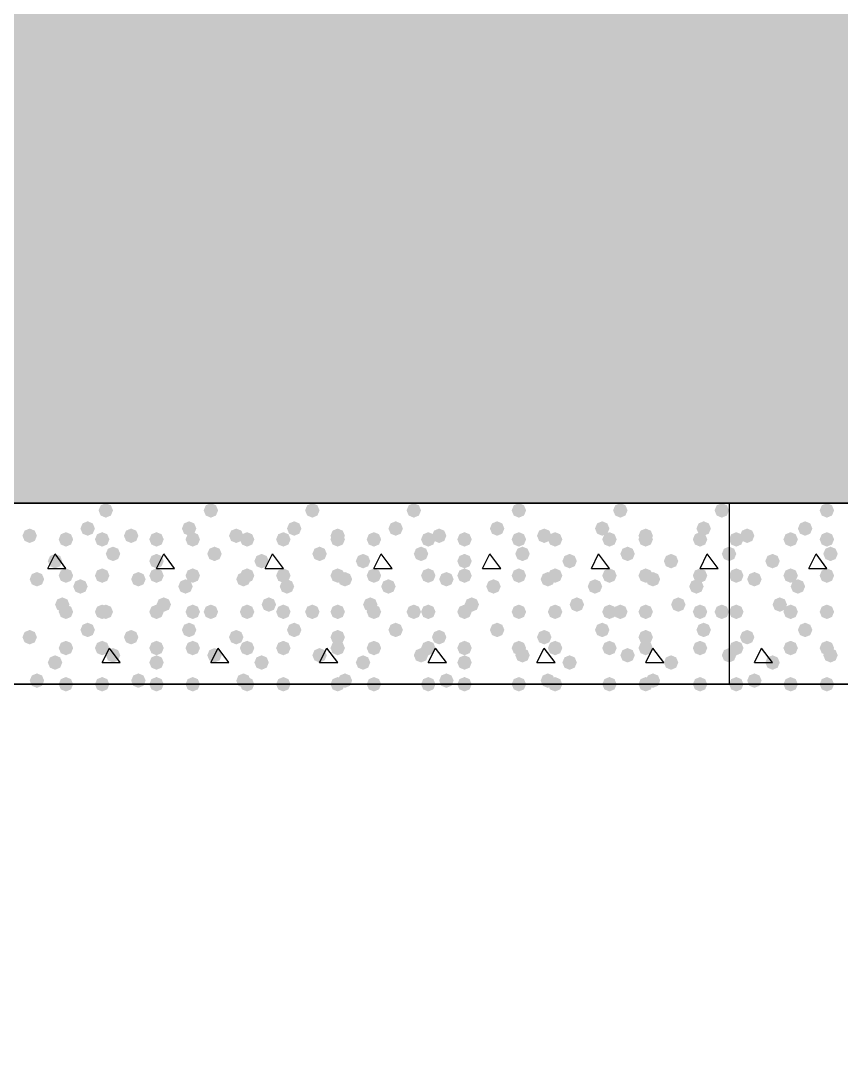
# Model space of a CAD drawing. Header units: millimetres. Extents: x 0 to 420, y 0 to 297.
# Drawn here: x 101.75 to 111.34, y 143.83 to 155.88 of the extents above; entities that cross this region are included whole.
import ezdxf

# ---------------------------------------------------------------- set-up
doc = ezdxf.new("R2010")
doc.units = ezdxf.units.MM
doc.layers.get('0').update_dxf_attribs({"linetype": 'CONTINUOUS'})

msp = doc.modelspace()

# ---------------------------------------------------------------- hatches: boundary and pattern name
at = {"true_color": 0x000008}
h = msp.add_hatch(color=0, dxfattribs=at)
h.paths.add_polyline_path([(379.518333, 162.263667), (33.401, 162.263667), (379.518333, 150.241)], flags=0)
h.paths.add_polyline_path([(33.401, 162.263667), (379.518333, 150.241), (33.401, 150.241)], flags=0)
for points in [[(102.827667, 150.156333), (102.802796, 150.096537), (102.743, 150.071667), (102.683204, 150.096537), (102.658333, 150.156333), (102.683204, 150.216129), (102.743, 150.241), (102.802796, 150.216129)], [(104.055333, 150.156333), (104.030463, 150.096537), (103.970667, 150.071667), (103.910871, 150.096537), (103.886, 150.156333), (103.910871, 150.216129), (103.970667, 150.241), (104.030462, 150.216129)], [(105.240667, 150.156333), (105.215796, 150.096537), (105.156, 150.071667), (105.096204, 150.096537), (105.071333, 150.156333), (105.096204, 150.216129), (105.156, 150.241), (105.215796, 150.216129)], [(106.426, 150.156333), (106.401129, 150.096537), (106.341333, 150.071667), (106.281537, 150.096537), (106.256667, 150.156333), (106.281537, 150.216129), (106.341333, 150.241), (106.401129, 150.216129)], [(107.653667, 150.156333), (107.628796, 150.096537), (107.569, 150.071667), (107.509204, 150.096537), (107.484333, 150.156333), (107.509204, 150.216129), (107.569, 150.241), (107.628796, 150.216129)], [(108.839, 150.156333), (108.814129, 150.096537), (108.754333, 150.071667), (108.694538, 150.096537), (108.669667, 150.156333), (108.694537, 150.216129), (108.754333, 150.241), (108.814129, 150.216129)], [(110.024333, 150.156333), (109.999462, 150.096537), (109.939667, 150.071667), (109.879871, 150.096537), (109.855, 150.156333), (109.879871, 150.216129), (109.939667, 150.241), (109.999462, 150.216129)], [(102.616, 149.944667), (102.591129, 149.884871), (102.531333, 149.86), (102.471537, 149.884871), (102.446667, 149.944667), (102.471537, 150.004462), (102.531333, 150.029333), (102.591129, 150.004463)], [(103.801333, 149.944667), (103.776462, 149.884871), (103.716667, 149.86), (103.656871, 149.884871), (103.632, 149.944667), (103.656871, 150.004462), (103.716667, 150.029333), (103.776462, 150.004463)], [(105.029, 149.944667), (105.004129, 149.884871), (104.944333, 149.86), (104.884538, 149.884871), (104.859667, 149.944667), (104.884537, 150.004462), (104.944333, 150.029333), (105.004129, 150.004463)], [(106.214333, 149.944667), (106.189462, 149.884871), (106.129667, 149.86), (106.069871, 149.884871), (106.045, 149.944667), (106.069871, 150.004462), (106.129667, 150.029333), (106.189462, 150.004463)], [(107.399667, 149.944667), (107.374796, 149.884871), (107.315, 149.86), (107.255204, 149.884871), (107.230333, 149.944667), (107.255204, 150.004462), (107.315, 150.029333), (107.374796, 150.004463)], [(108.627333, 149.944667), (108.602463, 149.884871), (108.542667, 149.86), (108.482871, 149.884871), (108.458, 149.944667), (108.482871, 150.004462), (108.542667, 150.029333), (108.602462, 150.004463)], [(109.812667, 149.944667), (109.787796, 149.884871), (109.728, 149.86), (109.668204, 149.884871), (109.643333, 149.944667), (109.668204, 150.004462), (109.728, 150.029333), (109.787796, 150.004463)], [(101.938667, 149.86), (101.913796, 149.800204), (101.854, 149.775333), (101.794204, 149.800204), (101.769333, 149.86), (101.794204, 149.919796), (101.854, 149.944667), (101.913796, 149.919796)], [(102.362, 149.817667), (102.337129, 149.757871), (102.277333, 149.733), (102.217538, 149.757871), (102.192667, 149.817667), (102.217537, 149.877462), (102.277333, 149.902333), (102.337129, 149.877463)], [(102.785333, 149.817667), (102.760463, 149.757871), (102.700667, 149.733), (102.640871, 149.757871), (102.616, 149.817667), (102.640871, 149.877462), (102.700667, 149.902333), (102.760462, 149.877463)], [(103.124, 149.86), (103.099129, 149.800204), (103.039333, 149.775333), (102.979538, 149.800204), (102.954667, 149.86), (102.979537, 149.919796), (103.039333, 149.944667), (103.099129, 149.919796)], [(103.420333, 149.817667), (103.395463, 149.757871), (103.335667, 149.733), (103.275871, 149.757871), (103.251, 149.817667), (103.275871, 149.877462), (103.335667, 149.902333), (103.395462, 149.877463)], [(103.843667, 149.817667), (103.818796, 149.757871), (103.759, 149.733), (103.699204, 149.757871), (103.674333, 149.817667), (103.699204, 149.877462), (103.759, 149.902333), (103.818796, 149.877463)], [(104.351667, 149.86), (104.326796, 149.800204), (104.267, 149.775333), (104.207204, 149.800204), (104.182333, 149.86), (104.207204, 149.919796), (104.267, 149.944667), (104.326796, 149.919796)], [(104.478667, 149.817667), (104.453796, 149.757871), (104.394, 149.733), (104.334204, 149.757871), (104.309333, 149.817667), (104.334204, 149.877462), (104.394, 149.902333), (104.453796, 149.877463)], [(104.902, 149.817667), (104.877129, 149.757871), (104.817333, 149.733), (104.757538, 149.757871), (104.732667, 149.817667), (104.757537, 149.877462), (104.817333, 149.902333), (104.877129, 149.877463)], [(105.537, 149.86), (105.512129, 149.800204), (105.452333, 149.775333), (105.392538, 149.800204), (105.367667, 149.86), (105.392537, 149.919796), (105.452333, 149.944667), (105.512129, 149.919796)], [(105.537, 149.817667), (105.512129, 149.757871), (105.452333, 149.733), (105.392538, 149.757871), (105.367667, 149.817667), (105.392537, 149.877462), (105.452333, 149.902333), (105.512129, 149.877463)], [(105.960333, 149.817667), (105.935463, 149.757871), (105.875667, 149.733), (105.815871, 149.757871), (105.791, 149.817667), (105.815871, 149.877462), (105.875667, 149.902333), (105.935462, 149.877463)], [(106.595333, 149.817667), (106.570463, 149.757871), (106.510667, 149.733), (106.450871, 149.757871), (106.426, 149.817667), (106.450871, 149.877462), (106.510667, 149.902333), (106.570462, 149.877463)], [(106.722333, 149.86), (106.697463, 149.800204), (106.637667, 149.775333), (106.577871, 149.800204), (106.553, 149.86), (106.577871, 149.919796), (106.637667, 149.944667), (106.697462, 149.919796)], [(107.018667, 149.817667), (106.993796, 149.757871), (106.934, 149.733), (106.874204, 149.757871), (106.849333, 149.817667), (106.874204, 149.877462), (106.934, 149.902333), (106.993796, 149.877463)], [(107.653667, 149.817667), (107.628796, 149.757871), (107.569, 149.733), (107.509204, 149.757871), (107.484333, 149.817667), (107.509204, 149.877462), (107.569, 149.902333), (107.628796, 149.877463)], [(107.95, 149.86), (107.925129, 149.800204), (107.865333, 149.775333), (107.805538, 149.800204), (107.780667, 149.86), (107.805537, 149.919796), (107.865333, 149.944667), (107.925129, 149.919796)], [(108.077, 149.817667), (108.052129, 149.757871), (107.992333, 149.733), (107.932538, 149.757871), (107.907667, 149.817667), (107.932537, 149.877462), (107.992333, 149.902333), (108.052129, 149.877463)], [(108.712, 149.817667), (108.687129, 149.757871), (108.627333, 149.733), (108.567538, 149.757871), (108.542667, 149.817667), (108.567537, 149.877462), (108.627333, 149.902333), (108.687129, 149.877463)], [(109.135333, 149.86), (109.110463, 149.800204), (109.050667, 149.775333), (108.990871, 149.800204), (108.966, 149.86), (108.990871, 149.919796), (109.050667, 149.944667), (109.110462, 149.919796)], [(109.135333, 149.817667), (109.110463, 149.757871), (109.050667, 149.733), (108.990871, 149.757871), (108.966, 149.817667), (108.990871, 149.877462), (109.050667, 149.902333), (109.110462, 149.877463)], [(109.770333, 149.817667), (109.745463, 149.757871), (109.685667, 149.733), (109.625871, 149.757871), (109.601, 149.817667), (109.625871, 149.877462), (109.685667, 149.902333), (109.745462, 149.877463)], [(102.912333, 149.648333), (102.887463, 149.588537), (102.827667, 149.563667), (102.767871, 149.588537), (102.743, 149.648333), (102.767871, 149.708129), (102.827667, 149.733), (102.887462, 149.708129)], [(104.097667, 149.648333), (104.072796, 149.588537), (104.013, 149.563667), (103.953204, 149.588537), (103.928333, 149.648333), (103.953204, 149.708129), (104.013, 149.733), (104.072796, 149.708129)], [(105.325333, 149.648333), (105.300463, 149.588537), (105.240667, 149.563667), (105.180871, 149.588537), (105.156, 149.648333), (105.180871, 149.708129), (105.240667, 149.733), (105.300462, 149.708129)], [(106.510667, 149.648333), (106.485796, 149.588537), (106.426, 149.563667), (106.366204, 149.588537), (106.341333, 149.648333), (106.366204, 149.708129), (106.426, 149.733), (106.485796, 149.708129)], [(107.696, 149.648333), (107.671129, 149.588537), (107.611333, 149.563667), (107.551537, 149.588537), (107.526667, 149.648333), (107.551537, 149.708129), (107.611333, 149.733), (107.671129, 149.708129)], [(108.923667, 149.648333), (108.898796, 149.588537), (108.839, 149.563667), (108.779204, 149.588537), (108.754333, 149.648333), (108.779204, 149.708129), (108.839, 149.733), (108.898796, 149.708129)], [(110.109, 149.648333), (110.084129, 149.588537), (110.024333, 149.563667), (109.964538, 149.588537), (109.939667, 149.648333), (109.964537, 149.708129), (110.024333, 149.733), (110.084129, 149.708129)], [(102.235, 149.563667), (102.210129, 149.503871), (102.150333, 149.479), (102.090538, 149.503871), (102.065667, 149.563667), (102.090537, 149.623462), (102.150333, 149.648333), (102.210129, 149.623463)], [(103.420333, 149.563667), (103.395463, 149.503871), (103.335667, 149.479), (103.275871, 149.503871), (103.251, 149.563667), (103.275871, 149.623462), (103.335667, 149.648333), (103.395462, 149.623463)], [(104.648, 149.563667), (104.623129, 149.503871), (104.563333, 149.479), (104.503537, 149.503871), (104.478667, 149.563667), (104.503537, 149.623462), (104.563333, 149.648333), (104.623129, 149.623463)], [(105.833333, 149.563667), (105.808463, 149.503871), (105.748667, 149.479), (105.688871, 149.503871), (105.664, 149.563667), (105.688871, 149.623462), (105.748667, 149.648333), (105.808462, 149.623463)], [(107.018667, 149.563667), (106.993796, 149.503871), (106.934, 149.479), (106.874204, 149.503871), (106.849333, 149.563667), (106.874204, 149.623462), (106.934, 149.648333), (106.993796, 149.623463)], [(108.246333, 149.563667), (108.221463, 149.503871), (108.161667, 149.479), (108.101871, 149.503871), (108.077, 149.563667), (108.101871, 149.623462), (108.161667, 149.648333), (108.221462, 149.623463)], [(109.431667, 149.563667), (109.406796, 149.503871), (109.347, 149.479), (109.287204, 149.503871), (109.262333, 149.563667), (109.287204, 149.623462), (109.347, 149.648333), (109.406796, 149.623463)], [(102.023333, 149.352), (101.998463, 149.292204), (101.938667, 149.267333), (101.878871, 149.292204), (101.854, 149.352), (101.878871, 149.411796), (101.938667, 149.436667), (101.998462, 149.411796)], [(102.362, 149.394333), (102.337129, 149.334537), (102.277333, 149.309667), (102.217538, 149.334537), (102.192667, 149.394333), (102.217537, 149.454129), (102.277333, 149.479), (102.337129, 149.454129)], [(102.785333, 149.394333), (102.760463, 149.334537), (102.700667, 149.309667), (102.640871, 149.334537), (102.616, 149.394333), (102.640871, 149.454129), (102.700667, 149.479), (102.760462, 149.454129)], [(103.208667, 149.352), (103.183796, 149.292204), (103.124, 149.267333), (103.064204, 149.292204), (103.039333, 149.352), (103.064204, 149.411796), (103.124, 149.436667), (103.183796, 149.411796)], [(103.420333, 149.394333), (103.395463, 149.334537), (103.335667, 149.309667), (103.275871, 149.334537), (103.251, 149.394333), (103.275871, 149.454129), (103.335667, 149.479), (103.395462, 149.454129)], [(103.843667, 149.394333), (103.818796, 149.334537), (103.759, 149.309667), (103.699204, 149.334537), (103.674333, 149.394333), (103.699204, 149.454129), (103.759, 149.479), (103.818796, 149.454129)], [(104.436333, 149.352), (104.411463, 149.292204), (104.351667, 149.267333), (104.291871, 149.292204), (104.267, 149.352), (104.291871, 149.411796), (104.351667, 149.436667), (104.411462, 149.411796)], [(104.478667, 149.394333), (104.453796, 149.334537), (104.394, 149.309667), (104.334204, 149.334537), (104.309333, 149.394333), (104.334204, 149.454129), (104.394, 149.479), (104.453796, 149.454129)], [(104.902, 149.394333), (104.877129, 149.334537), (104.817333, 149.309667), (104.757538, 149.334537), (104.732667, 149.394333), (104.757537, 149.454129), (104.817333, 149.479), (104.877129, 149.454129)], [(105.537, 149.394333), (105.512129, 149.334537), (105.452333, 149.309667), (105.392538, 149.334537), (105.367667, 149.394333), (105.392537, 149.454129), (105.452333, 149.479), (105.512129, 149.454129)], [(105.621667, 149.352), (105.596796, 149.292204), (105.537, 149.267333), (105.477204, 149.292204), (105.452333, 149.352), (105.477204, 149.411796), (105.537, 149.436667), (105.596796, 149.411796)], [(105.960333, 149.394333), (105.935463, 149.334537), (105.875667, 149.309667), (105.815871, 149.334537), (105.791, 149.394333), (105.815871, 149.454129), (105.875667, 149.479), (105.935462, 149.454129)], [(106.595333, 149.394333), (106.570463, 149.334537), (106.510667, 149.309667), (106.450871, 149.334537), (106.426, 149.394333), (106.450871, 149.454129), (106.510667, 149.479), (106.570462, 149.454129)], [(106.807, 149.352), (106.782129, 149.292204), (106.722333, 149.267333), (106.662538, 149.292204), (106.637667, 149.352), (106.662537, 149.411796), (106.722333, 149.436667), (106.782129, 149.411796)], [(107.018667, 149.394333), (106.993796, 149.334537), (106.934, 149.309667), (106.874204, 149.334537), (106.849333, 149.394333), (106.874204, 149.454129), (106.934, 149.479), (106.993796, 149.454129)], [(107.653667, 149.394333), (107.628796, 149.334537), (107.569, 149.309667), (107.509204, 149.334537), (107.484333, 149.394333), (107.509204, 149.454129), (107.569, 149.479), (107.628796, 149.454129)], [(107.992333, 149.352), (107.967463, 149.292204), (107.907667, 149.267333), (107.847871, 149.292204), (107.823, 149.352), (107.847871, 149.411796), (107.907667, 149.436667), (107.967462, 149.411796)], [(108.077, 149.394333), (108.052129, 149.334537), (107.992333, 149.309667), (107.932538, 149.334537), (107.907667, 149.394333), (107.932537, 149.454129), (107.992333, 149.479), (108.052129, 149.454129)], [(108.712, 149.394333), (108.687129, 149.334537), (108.627333, 149.309667), (108.567538, 149.334537), (108.542667, 149.394333), (108.567537, 149.454129), (108.627333, 149.479), (108.687129, 149.454129)], [(109.135333, 149.394333), (109.110463, 149.334537), (109.050667, 149.309667), (108.990871, 149.334537), (108.966, 149.394333), (108.990871, 149.454129), (109.050667, 149.479), (109.110462, 149.454129)], [(109.22, 149.352), (109.195129, 149.292204), (109.135333, 149.267333), (109.075538, 149.292204), (109.050667, 149.352), (109.075537, 149.411796), (109.135333, 149.436667), (109.195129, 149.411796)], [(109.770333, 149.394333), (109.745463, 149.334537), (109.685667, 149.309667), (109.625871, 149.334537), (109.601, 149.394333), (109.625871, 149.454129), (109.685667, 149.479), (109.745462, 149.454129)], [(102.531333, 149.267333), (102.506463, 149.207537), (102.446667, 149.182667), (102.386871, 149.207537), (102.362, 149.267333), (102.386871, 149.327129), (102.446667, 149.352), (102.506462, 149.327129)], [(103.759, 149.267333), (103.734129, 149.207537), (103.674333, 149.182667), (103.614538, 149.207537), (103.589667, 149.267333), (103.614537, 149.327129), (103.674333, 149.352), (103.734129, 149.327129)], [(104.944333, 149.267333), (104.919462, 149.207537), (104.859667, 149.182667), (104.799871, 149.207537), (104.775, 149.267333), (104.799871, 149.327129), (104.859667, 149.352), (104.919462, 149.327129)], [(106.129667, 149.267333), (106.104796, 149.207537), (106.045, 149.182667), (105.985204, 149.207537), (105.960333, 149.267333), (105.985204, 149.327129), (106.045, 149.352), (106.104796, 149.327129)], [(107.357333, 149.267333), (107.332463, 149.207537), (107.272667, 149.182667), (107.212871, 149.207537), (107.188, 149.267333), (107.212871, 149.327129), (107.272667, 149.352), (107.332462, 149.327129)], [(108.542667, 149.267333), (108.517796, 149.207537), (108.458, 149.182667), (108.398204, 149.207537), (108.373333, 149.267333), (108.398204, 149.327129), (108.458, 149.352), (108.517796, 149.327129)], [(109.728, 149.267333), (109.703129, 149.207537), (109.643333, 149.182667), (109.583537, 149.207537), (109.558667, 149.267333), (109.583537, 149.327129), (109.643333, 149.352), (109.703129, 149.327129)], [(102.319667, 149.055667), (102.294796, 148.995871), (102.235, 148.971), (102.175204, 148.995871), (102.150333, 149.055667), (102.175204, 149.115462), (102.235, 149.140333), (102.294796, 149.115463)], [(102.362, 148.971), (102.337129, 148.911204), (102.277333, 148.886333), (102.217538, 148.911204), (102.192667, 148.971), (102.217537, 149.030796), (102.277333, 149.055667), (102.337129, 149.030796)], [(102.785333, 148.971), (102.760463, 148.911204), (102.700667, 148.886333), (102.640871, 148.911204), (102.616, 148.971), (102.640871, 149.030796), (102.700667, 149.055667), (102.760462, 149.030796)], [(102.827667, 148.971), (102.802796, 148.911204), (102.743, 148.886333), (102.683204, 148.911204), (102.658333, 148.971), (102.683204, 149.030796), (102.743, 149.055667), (102.802796, 149.030796)], [(103.420333, 148.971), (103.395463, 148.911204), (103.335667, 148.886333), (103.275871, 148.911204), (103.251, 148.971), (103.275871, 149.030796), (103.335667, 149.055667), (103.395462, 149.030796)], [(103.505, 149.055667), (103.480129, 148.995871), (103.420333, 148.971), (103.360538, 148.995871), (103.335667, 149.055667), (103.360537, 149.115462), (103.420333, 149.140333), (103.480129, 149.115463)], [(103.843667, 148.971), (103.818796, 148.911204), (103.759, 148.886333), (103.699204, 148.911204), (103.674333, 148.971), (103.699204, 149.030796), (103.759, 149.055667), (103.818796, 149.030796)], [(104.055333, 148.971), (104.030463, 148.911204), (103.970667, 148.886333), (103.910871, 148.911204), (103.886, 148.971), (103.910871, 149.030796), (103.970667, 149.055667), (104.030462, 149.030796)], [(104.478667, 148.971), (104.453796, 148.911204), (104.394, 148.886333), (104.334204, 148.911204), (104.309333, 148.971), (104.334204, 149.030796), (104.394, 149.055667), (104.453796, 149.030796)], [(104.732667, 149.055667), (104.707796, 148.995871), (104.648, 148.971), (104.588204, 148.995871), (104.563333, 149.055667), (104.588204, 149.115462), (104.648, 149.140333), (104.707796, 149.115463)], [(104.902, 148.971), (104.877129, 148.911204), (104.817333, 148.886333), (104.757538, 148.911204), (104.732667, 148.971), (104.757537, 149.030796), (104.817333, 149.055667), (104.877129, 149.030796)], [(105.240667, 148.971), (105.215796, 148.911204), (105.156, 148.886333), (105.096204, 148.911204), (105.071333, 148.971), (105.096204, 149.030796), (105.156, 149.055667), (105.215796, 149.030796)], [(105.537, 148.971), (105.512129, 148.911204), (105.452333, 148.886333), (105.392538, 148.911204), (105.367667, 148.971), (105.392537, 149.030796), (105.452333, 149.055667), (105.512129, 149.030796)], [(105.918, 149.055667), (105.893129, 148.995871), (105.833333, 148.971), (105.773537, 148.995871), (105.748667, 149.055667), (105.773537, 149.115462), (105.833333, 149.140333), (105.893129, 149.115463)], [(105.960333, 148.971), (105.935463, 148.911204), (105.875667, 148.886333), (105.815871, 148.911204), (105.791, 148.971), (105.815871, 149.030796), (105.875667, 149.055667), (105.935462, 149.030796)], [(106.426, 148.971), (106.401129, 148.911204), (106.341333, 148.886333), (106.281537, 148.911204), (106.256667, 148.971), (106.281537, 149.030796), (106.341333, 149.055667), (106.401129, 149.030796)], [(106.595333, 148.971), (106.570463, 148.911204), (106.510667, 148.886333), (106.450871, 148.911204), (106.426, 148.971), (106.450871, 149.030796), (106.510667, 149.055667), (106.570462, 149.030796)], [(107.018667, 148.971), (106.993796, 148.911204), (106.934, 148.886333), (106.874204, 148.911204), (106.849333, 148.971), (106.874204, 149.030796), (106.934, 149.055667), (106.993796, 149.030796)], [(107.103333, 149.055667), (107.078463, 148.995871), (107.018667, 148.971), (106.958871, 148.995871), (106.934, 149.055667), (106.958871, 149.115462), (107.018667, 149.140333), (107.078462, 149.115463)], [(107.653667, 148.971), (107.628796, 148.911204), (107.569, 148.886333), (107.509204, 148.911204), (107.484333, 148.971), (107.509204, 149.030796), (107.569, 149.055667), (107.628796, 149.030796)], [(107.653667, 148.971), (107.628796, 148.911204), (107.569, 148.886333), (107.509204, 148.911204), (107.484333, 148.971), (107.509204, 149.030796), (107.569, 149.055667), (107.628796, 149.030796)], [(108.077, 148.971), (108.052129, 148.911204), (107.992333, 148.886333), (107.932538, 148.911204), (107.907667, 148.971), (107.932537, 149.030796), (107.992333, 149.055667), (108.052129, 149.030796)], [(108.331, 149.055667), (108.306129, 148.995871), (108.246333, 148.971), (108.186537, 148.995871), (108.161667, 149.055667), (108.186537, 149.115462), (108.246333, 149.140333), (108.306129, 149.115463)], [(108.712, 148.971), (108.687129, 148.911204), (108.627333, 148.886333), (108.567538, 148.911204), (108.542667, 148.971), (108.567537, 149.030796), (108.627333, 149.055667), (108.687129, 149.030796)], [(108.839, 148.971), (108.814129, 148.911204), (108.754333, 148.886333), (108.694538, 148.911204), (108.669667, 148.971), (108.694537, 149.030796), (108.754333, 149.055667), (108.814129, 149.030796)], [(109.135333, 148.971), (109.110463, 148.911204), (109.050667, 148.886333), (108.990871, 148.911204), (108.966, 148.971), (108.990871, 149.030796), (109.050667, 149.055667), (109.110462, 149.030796)], [(109.516333, 149.055667), (109.491463, 148.995871), (109.431667, 148.971), (109.371871, 148.995871), (109.347, 149.055667), (109.371871, 149.115462), (109.431667, 149.140333), (109.491462, 149.115463)], [(109.770333, 148.971), (109.745463, 148.911204), (109.685667, 148.886333), (109.625871, 148.911204), (109.601, 148.971), (109.625871, 149.030796), (109.685667, 149.055667), (109.745462, 149.030796)], [(110.024333, 148.971), (109.999462, 148.911204), (109.939667, 148.886333), (109.879871, 148.911204), (109.855, 148.971), (109.879871, 149.030796), (109.939667, 149.055667), (109.999462, 149.030796)], [(102.616, 148.759333), (102.591129, 148.699537), (102.531333, 148.674667), (102.471537, 148.699537), (102.446667, 148.759333), (102.471537, 148.819129), (102.531333, 148.844), (102.591129, 148.819129)], [(103.801333, 148.759333), (103.776462, 148.699537), (103.716667, 148.674667), (103.656871, 148.699537), (103.632, 148.759333), (103.656871, 148.819129), (103.716667, 148.844), (103.776462, 148.819129)], [(105.029, 148.759333), (105.004129, 148.699537), (104.944333, 148.674667), (104.884538, 148.699537), (104.859667, 148.759333), (104.884537, 148.819129), (104.944333, 148.844), (105.004129, 148.819129)], [(106.214333, 148.759333), (106.189462, 148.699537), (106.129667, 148.674667), (106.069871, 148.699537), (106.045, 148.759333), (106.069871, 148.819129), (106.129667, 148.844), (106.189462, 148.819129)], [(107.399667, 148.759333), (107.374796, 148.699537), (107.315, 148.674667), (107.255204, 148.699537), (107.230333, 148.759333), (107.255204, 148.819129), (107.315, 148.844), (107.374796, 148.819129)], [(108.627333, 148.759333), (108.602463, 148.699537), (108.542667, 148.674667), (108.482871, 148.699537), (108.458, 148.759333), (108.482871, 148.819129), (108.542667, 148.844), (108.602462, 148.819129)], [(109.812667, 148.759333), (109.787796, 148.699537), (109.728, 148.674667), (109.668204, 148.699537), (109.643333, 148.759333), (109.668204, 148.819129), (109.728, 148.844), (109.787796, 148.819129)], [(101.938667, 148.674667), (101.913796, 148.614871), (101.854, 148.59), (101.794204, 148.614871), (101.769333, 148.674667), (101.794204, 148.734462), (101.854, 148.759333), (101.913796, 148.734463)], [(103.124, 148.674667), (103.099129, 148.614871), (103.039333, 148.59), (102.979538, 148.614871), (102.954667, 148.674667), (102.979537, 148.734462), (103.039333, 148.759333), (103.099129, 148.734463)], [(104.351667, 148.674667), (104.326796, 148.614871), (104.267, 148.59), (104.207204, 148.614871), (104.182333, 148.674667), (104.207204, 148.734462), (104.267, 148.759333), (104.326796, 148.734463)], [(105.537, 148.674667), (105.512129, 148.614871), (105.452333, 148.59), (105.392538, 148.614871), (105.367667, 148.674667), (105.392537, 148.734462), (105.452333, 148.759333), (105.512129, 148.734463)], [(106.722333, 148.674667), (106.697463, 148.614871), (106.637667, 148.59), (106.577871, 148.614871), (106.553, 148.674667), (106.577871, 148.734462), (106.637667, 148.759333), (106.697462, 148.734463)], [(107.95, 148.674667), (107.925129, 148.614871), (107.865333, 148.59), (107.805538, 148.614871), (107.780667, 148.674667), (107.805537, 148.734462), (107.865333, 148.759333), (107.925129, 148.734463)], [(109.135333, 148.674667), (109.110463, 148.614871), (109.050667, 148.59), (108.990871, 148.614871), (108.966, 148.674667), (108.990871, 148.734462), (109.050667, 148.759333), (109.110462, 148.734463)], [(102.362, 148.547667), (102.337129, 148.487871), (102.277333, 148.463), (102.217538, 148.487871), (102.192667, 148.547667), (102.217537, 148.607462), (102.277333, 148.632333), (102.337129, 148.607463)], [(102.785333, 148.547667), (102.760463, 148.487871), (102.700667, 148.463), (102.640871, 148.487871), (102.616, 148.547667), (102.640871, 148.607462), (102.700667, 148.632333), (102.760462, 148.607463)], [(103.420333, 148.547667), (103.395463, 148.487871), (103.335667, 148.463), (103.275871, 148.487871), (103.251, 148.547667), (103.275871, 148.607462), (103.335667, 148.632333), (103.395462, 148.607463)], [(103.843667, 148.547667), (103.818796, 148.487871), (103.759, 148.463), (103.699204, 148.487871), (103.674333, 148.547667), (103.699204, 148.607462), (103.759, 148.632333), (103.818796, 148.607463)], [(104.478667, 148.547667), (104.453796, 148.487871), (104.394, 148.463), (104.334204, 148.487871), (104.309333, 148.547667), (104.334204, 148.607462), (104.394, 148.632333), (104.453796, 148.607463)], [(104.902, 148.547667), (104.877129, 148.487871), (104.817333, 148.463), (104.757538, 148.487871), (104.732667, 148.547667), (104.757537, 148.607462), (104.817333, 148.632333), (104.877129, 148.607463)], [(105.537, 148.547667), (105.512129, 148.487871), (105.452333, 148.463), (105.392538, 148.487871), (105.367667, 148.547667), (105.392537, 148.607462), (105.452333, 148.632333), (105.512129, 148.607463)], [(105.960333, 148.547667), (105.935463, 148.487871), (105.875667, 148.463), (105.815871, 148.487871), (105.791, 148.547667), (105.815871, 148.607462), (105.875667, 148.632333), (105.935462, 148.607463)], [(106.595333, 148.547667), (106.570463, 148.487871), (106.510667, 148.463), (106.450871, 148.487871), (106.426, 148.547667), (106.450871, 148.607462), (106.510667, 148.632333), (106.570462, 148.607463)], [(107.018667, 148.547667), (106.993796, 148.487871), (106.934, 148.463), (106.874204, 148.487871), (106.849333, 148.547667), (106.874204, 148.607462), (106.934, 148.632333), (106.993796, 148.607463)], [(107.653667, 148.547667), (107.628796, 148.487871), (107.569, 148.463), (107.509204, 148.487871), (107.484333, 148.547667), (107.509204, 148.607462), (107.569, 148.632333), (107.628796, 148.607463)], [(108.077, 148.547667), (108.052129, 148.487871), (107.992333, 148.463), (107.932538, 148.487871), (107.907667, 148.547667), (107.932537, 148.607462), (107.992333, 148.632333), (108.052129, 148.607463)], [(108.712, 148.547667), (108.687129, 148.487871), (108.627333, 148.463), (108.567538, 148.487871), (108.542667, 148.547667), (108.567537, 148.607462), (108.627333, 148.632333), (108.687129, 148.607463)], [(109.135333, 148.547667), (109.110463, 148.487871), (109.050667, 148.463), (108.990871, 148.487871), (108.966, 148.547667), (108.990871, 148.607462), (109.050667, 148.632333), (109.110462, 148.607463)], [(109.770333, 148.547667), (109.745463, 148.487871), (109.685667, 148.463), (109.625871, 148.487871), (109.601, 148.547667), (109.625871, 148.607462), (109.685667, 148.632333), (109.745462, 148.607463)], [(102.235, 148.378333), (102.210129, 148.318537), (102.150333, 148.293667), (102.090538, 148.318537), (102.065667, 148.378333), (102.090537, 148.438129), (102.150333, 148.463), (102.210129, 148.438129)], [(102.912333, 148.463), (102.887463, 148.403204), (102.827667, 148.378333), (102.767871, 148.403204), (102.743, 148.463), (102.767871, 148.522796), (102.827667, 148.547667), (102.887462, 148.522796)], [(103.420333, 148.378333), (103.395463, 148.318537), (103.335667, 148.293667), (103.275871, 148.318537), (103.251, 148.378333), (103.275871, 148.438129), (103.335667, 148.463), (103.395462, 148.438129)], [(104.097667, 148.463), (104.072796, 148.403204), (104.013, 148.378333), (103.953204, 148.403204), (103.928333, 148.463), (103.953204, 148.522796), (104.013, 148.547667), (104.072796, 148.522796)], [(104.648, 148.378333), (104.623129, 148.318537), (104.563333, 148.293667), (104.503537, 148.318537), (104.478667, 148.378333), (104.503537, 148.438129), (104.563333, 148.463), (104.623129, 148.438129)], [(105.325333, 148.463), (105.300463, 148.403204), (105.240667, 148.378333), (105.180871, 148.403204), (105.156, 148.463), (105.180871, 148.522796), (105.240667, 148.547667), (105.300462, 148.522796)], [(105.833333, 148.378333), (105.808463, 148.318537), (105.748667, 148.293667), (105.688871, 148.318537), (105.664, 148.378333), (105.688871, 148.438129), (105.748667, 148.463), (105.808462, 148.438129)], [(106.510667, 148.463), (106.485796, 148.403204), (106.426, 148.378333), (106.366204, 148.403204), (106.341333, 148.463), (106.366204, 148.522796), (106.426, 148.547667), (106.485796, 148.522796)], [(107.018667, 148.378333), (106.993796, 148.318537), (106.934, 148.293667), (106.874204, 148.318537), (106.849333, 148.378333), (106.874204, 148.438129), (106.934, 148.463), (106.993796, 148.438129)], [(107.696, 148.463), (107.671129, 148.403204), (107.611333, 148.378333), (107.551537, 148.403204), (107.526667, 148.463), (107.551537, 148.522796), (107.611333, 148.547667), (107.671129, 148.522796)], [(108.246333, 148.378333), (108.221463, 148.318537), (108.161667, 148.293667), (108.101871, 148.318537), (108.077, 148.378333), (108.101871, 148.438129), (108.161667, 148.463), (108.221462, 148.438129)], [(108.923667, 148.463), (108.898796, 148.403204), (108.839, 148.378333), (108.779204, 148.403204), (108.754333, 148.463), (108.779204, 148.522796), (108.839, 148.547667), (108.898796, 148.522796)], [(109.431667, 148.378333), (109.406796, 148.318537), (109.347, 148.293667), (109.287204, 148.318537), (109.262333, 148.378333), (109.287204, 148.438129), (109.347, 148.463), (109.406796, 148.438129)], [(110.109, 148.463), (110.084129, 148.403204), (110.024333, 148.378333), (109.964538, 148.403204), (109.939667, 148.463), (109.964537, 148.522796), (110.024333, 148.547667), (110.084129, 148.522796)], [(102.023333, 148.166667), (101.998463, 148.106871), (101.938667, 148.082), (101.878871, 148.106871), (101.854, 148.166667), (101.878871, 148.226462), (101.938667, 148.251333), (101.998462, 148.226463)], [(102.362, 148.124333), (102.337129, 148.064537), (102.277333, 148.039667), (102.217538, 148.064537), (102.192667, 148.124333), (102.217537, 148.184129), (102.277333, 148.209), (102.337129, 148.184129)], [(102.785333, 148.124333), (102.760463, 148.064537), (102.700667, 148.039667), (102.640871, 148.064537), (102.616, 148.124333), (102.640871, 148.184129), (102.700667, 148.209), (102.760462, 148.184129)], [(103.208667, 148.166667), (103.183796, 148.106871), (103.124, 148.082), (103.064204, 148.106871), (103.039333, 148.166667), (103.064204, 148.226462), (103.124, 148.251333), (103.183796, 148.226463)], [(103.420333, 148.124333), (103.395463, 148.064537), (103.335667, 148.039667), (103.275871, 148.064537), (103.251, 148.124333), (103.275871, 148.184129), (103.335667, 148.209), (103.395462, 148.184129)], [(103.843667, 148.124333), (103.818796, 148.064537), (103.759, 148.039667), (103.699204, 148.064537), (103.674333, 148.124333), (103.699204, 148.184129), (103.759, 148.209), (103.818796, 148.184129)], [(104.436333, 148.166667), (104.411463, 148.106871), (104.351667, 148.082), (104.291871, 148.106871), (104.267, 148.166667), (104.291871, 148.226462), (104.351667, 148.251333), (104.411462, 148.226463)], [(104.478667, 148.124333), (104.453796, 148.064537), (104.394, 148.039667), (104.334204, 148.064537), (104.309333, 148.124333), (104.334204, 148.184129), (104.394, 148.209), (104.453796, 148.184129)], [(104.902, 148.124333), (104.877129, 148.064537), (104.817333, 148.039667), (104.757538, 148.064537), (104.732667, 148.124333), (104.757537, 148.184129), (104.817333, 148.209), (104.877129, 148.184129)], [(105.537, 148.124333), (105.512129, 148.064537), (105.452333, 148.039667), (105.392538, 148.064537), (105.367667, 148.124333), (105.392537, 148.184129), (105.452333, 148.209), (105.512129, 148.184129)], [(105.621667, 148.166667), (105.596796, 148.106871), (105.537, 148.082), (105.477204, 148.106871), (105.452333, 148.166667), (105.477204, 148.226462), (105.537, 148.251333), (105.596796, 148.226463)], [(105.960333, 148.124333), (105.935463, 148.064537), (105.875667, 148.039667), (105.815871, 148.064537), (105.791, 148.124333), (105.815871, 148.184129), (105.875667, 148.209), (105.935462, 148.184129)], [(106.595333, 148.124333), (106.570463, 148.064537), (106.510667, 148.039667), (106.450871, 148.064537), (106.426, 148.124333), (106.450871, 148.184129), (106.510667, 148.209), (106.570462, 148.184129)], [(106.807, 148.166667), (106.782129, 148.106871), (106.722333, 148.082), (106.662538, 148.106871), (106.637667, 148.166667), (106.662537, 148.226462), (106.722333, 148.251333), (106.782129, 148.226463)], [(107.018667, 148.124333), (106.993796, 148.064537), (106.934, 148.039667), (106.874204, 148.064537), (106.849333, 148.124333), (106.874204, 148.184129), (106.934, 148.209), (106.993796, 148.184129)], [(107.653667, 148.124333), (107.628796, 148.064537), (107.569, 148.039667), (107.509204, 148.064537), (107.484333, 148.124333), (107.509204, 148.184129), (107.569, 148.209), (107.628796, 148.184129)], [(107.992333, 148.166667), (107.967463, 148.106871), (107.907667, 148.082), (107.847871, 148.106871), (107.823, 148.166667), (107.847871, 148.226462), (107.907667, 148.251333), (107.967462, 148.226463)], [(108.077, 148.124333), (108.052129, 148.064537), (107.992333, 148.039667), (107.932538, 148.064537), (107.907667, 148.124333), (107.932537, 148.184129), (107.992333, 148.209), (108.052129, 148.184129)], [(108.712, 148.124333), (108.687129, 148.064537), (108.627333, 148.039667), (108.567538, 148.064537), (108.542667, 148.124333), (108.567537, 148.184129), (108.627333, 148.209), (108.687129, 148.184129)], [(109.135333, 148.124333), (109.110463, 148.064537), (109.050667, 148.039667), (108.990871, 148.064537), (108.966, 148.124333), (108.990871, 148.184129), (109.050667, 148.209), (109.110462, 148.184129)], [(109.22, 148.166667), (109.195129, 148.106871), (109.135333, 148.082), (109.075538, 148.106871), (109.050667, 148.166667), (109.075537, 148.226462), (109.135333, 148.251333), (109.195129, 148.226463)], [(109.770333, 148.124333), (109.745463, 148.064537), (109.685667, 148.039667), (109.625871, 148.064537), (109.601, 148.124333), (109.625871, 148.184129), (109.685667, 148.209), (109.745462, 148.184129)]]:
    msp.add_hatch(color=0, dxfattribs=at).paths.add_polyline_path(points, flags=0)
at = {"true_color": 0x000007}
for points in [[(111.252, 150.156333), (111.227129, 150.096537), (111.167333, 150.071667), (111.107538, 150.096537), (111.082667, 150.156333), (111.107537, 150.216129), (111.167333, 150.241), (111.227129, 150.216129)], [(110.998, 149.944667), (110.973129, 149.884871), (110.913333, 149.86), (110.853537, 149.884871), (110.828667, 149.944667), (110.853537, 150.004462), (110.913333, 150.029333), (110.973129, 150.004463)], [(110.193667, 149.817667), (110.168796, 149.757871), (110.109, 149.733), (110.049204, 149.757871), (110.024333, 149.817667), (110.049204, 149.877462), (110.109, 149.902333), (110.168796, 149.877463)], [(110.320667, 149.86), (110.295796, 149.800204), (110.236, 149.775333), (110.176204, 149.800204), (110.151333, 149.86), (110.176204, 149.919796), (110.236, 149.944667), (110.295796, 149.919796)], [(110.828667, 149.817667), (110.803796, 149.757871), (110.744, 149.733), (110.684204, 149.757871), (110.659333, 149.817667), (110.684204, 149.877462), (110.744, 149.902333), (110.803796, 149.877463)], [(111.252, 149.817667), (111.227129, 149.757871), (111.167333, 149.733), (111.107538, 149.757871), (111.082667, 149.817667), (111.107537, 149.877462), (111.167333, 149.902333), (111.227129, 149.877463)], [(111.294333, 149.648333), (111.269462, 149.588537), (111.209667, 149.563667), (111.149871, 149.588537), (111.125, 149.648333), (111.149871, 149.708129), (111.209667, 149.733), (111.269462, 149.708129)], [(110.617, 149.563667), (110.592129, 149.503871), (110.532333, 149.479), (110.472538, 149.503871), (110.447667, 149.563667), (110.472537, 149.623462), (110.532333, 149.648333), (110.592129, 149.623463)], [(110.193667, 149.394333), (110.168796, 149.334537), (110.109, 149.309667), (110.049204, 149.334537), (110.024333, 149.394333), (110.049204, 149.454129), (110.109, 149.479), (110.168796, 149.454129)], [(110.405333, 149.352), (110.380463, 149.292204), (110.320667, 149.267333), (110.260871, 149.292204), (110.236, 149.352), (110.260871, 149.411796), (110.320667, 149.436667), (110.380462, 149.411796)], [(110.828667, 149.394333), (110.803796, 149.334537), (110.744, 149.309667), (110.684204, 149.334537), (110.659333, 149.394333), (110.684204, 149.454129), (110.744, 149.479), (110.803796, 149.454129)], [(111.252, 149.394333), (111.227129, 149.334537), (111.167333, 149.309667), (111.107538, 149.334537), (111.082667, 149.394333), (111.107537, 149.454129), (111.167333, 149.479), (111.227129, 149.454129)], [(110.913333, 149.267333), (110.888463, 149.207537), (110.828667, 149.182667), (110.768871, 149.207537), (110.744, 149.267333), (110.768871, 149.327129), (110.828667, 149.352), (110.888462, 149.327129)], [(110.193667, 148.971), (110.168796, 148.911204), (110.109, 148.886333), (110.049204, 148.911204), (110.024333, 148.971), (110.049204, 149.030796), (110.109, 149.055667), (110.168796, 149.030796)], [(110.701667, 149.055667), (110.676796, 148.995871), (110.617, 148.971), (110.557204, 148.995871), (110.532333, 149.055667), (110.557204, 149.115462), (110.617, 149.140333), (110.676796, 149.115463)], [(110.828667, 148.971), (110.803796, 148.911204), (110.744, 148.886333), (110.684204, 148.911204), (110.659333, 148.971), (110.684204, 149.030796), (110.744, 149.055667), (110.803796, 149.030796)], [(111.252, 148.971), (111.227129, 148.911204), (111.167333, 148.886333), (111.107538, 148.911204), (111.082667, 148.971), (111.107537, 149.030796), (111.167333, 149.055667), (111.227129, 149.030796)], [(111.252, 148.971), (111.227129, 148.911204), (111.167333, 148.886333), (111.107538, 148.911204), (111.082667, 148.971), (111.107537, 149.030796), (111.167333, 149.055667), (111.227129, 149.030796)], [(110.998, 148.759333), (110.973129, 148.699537), (110.913333, 148.674667), (110.853537, 148.699537), (110.828667, 148.759333), (110.853537, 148.819129), (110.913333, 148.844), (110.973129, 148.819129)], [(110.320667, 148.674667), (110.295796, 148.614871), (110.236, 148.59), (110.176204, 148.614871), (110.151333, 148.674667), (110.176204, 148.734462), (110.236, 148.759333), (110.295796, 148.734463)], [(110.193667, 148.547667), (110.168796, 148.487871), (110.109, 148.463), (110.049204, 148.487871), (110.024333, 148.547667), (110.049204, 148.607462), (110.109, 148.632333), (110.168796, 148.607463)], [(110.828667, 148.547667), (110.803796, 148.487871), (110.744, 148.463), (110.684204, 148.487871), (110.659333, 148.547667), (110.684204, 148.607462), (110.744, 148.632333), (110.803796, 148.607463)], [(111.252, 148.547667), (111.227129, 148.487871), (111.167333, 148.463), (111.107538, 148.487871), (111.082667, 148.547667), (111.107537, 148.607462), (111.167333, 148.632333), (111.227129, 148.607463)], [(110.617, 148.378333), (110.592129, 148.318537), (110.532333, 148.293667), (110.472538, 148.318537), (110.447667, 148.378333), (110.472537, 148.438129), (110.532333, 148.463), (110.592129, 148.438129)], [(111.294333, 148.463), (111.269462, 148.403204), (111.209667, 148.378333), (111.149871, 148.403204), (111.125, 148.463), (111.149871, 148.522796), (111.209667, 148.547667), (111.269462, 148.522796)], [(110.193667, 148.124333), (110.168796, 148.064537), (110.109, 148.039667), (110.049204, 148.064537), (110.024333, 148.124333), (110.049204, 148.184129), (110.109, 148.209), (110.168796, 148.184129)], [(110.405333, 148.166667), (110.380463, 148.106871), (110.320667, 148.082), (110.260871, 148.106871), (110.236, 148.166667), (110.260871, 148.226462), (110.320667, 148.251333), (110.380462, 148.226463)], [(110.828667, 148.124333), (110.803796, 148.064537), (110.744, 148.039667), (110.684204, 148.064537), (110.659333, 148.124333), (110.684204, 148.184129), (110.744, 148.209), (110.803796, 148.184129)], [(111.252, 148.124333), (111.227129, 148.064537), (111.167333, 148.039667), (111.107538, 148.064537), (111.082667, 148.124333), (111.107537, 148.184129), (111.167333, 148.209), (111.227129, 148.184129)]]:
    msp.add_hatch(color=0, dxfattribs=at).paths.add_polyline_path(points, flags=0)

# ---------------------------------------------------------------- linework, layer by layer
at = {"color": 0, "true_color": 0x000008}
msp.add_lwpolyline([(33.401, 162.263667), (379.518333, 150.241), (33.401, 150.241)], close=True, dxfattribs=at)
at = {"color": 0, "true_color": 0x000007}
for points in [[(32.342667, 126.915333), (32.342667, 150.241), (380.576667, 150.241), (380.576667, 126.915333), (218.101333, 126.915333), (218.101333, 105.748667), (194.775667, 105.748667), (194.775667, 126.915333)], [(32.342667, 126.915333), (32.342667, 150.241), (380.576667, 150.241), (380.576667, 126.915333), (218.101333, 126.915333), (218.101333, 105.748667), (194.775667, 105.748667), (194.775667, 126.915333)], [(110.024333, 150.241), (110.024333, 148.124333), (112.141, 148.124333), (112.141, 150.241)]]:
    msp.add_lwpolyline(points, close=True, dxfattribs=at)
for points in [[(110.024333, 150.241), (90.974333, 150.241)], [(110.955667, 149.479), (111.040333, 149.648333)], [(111.167333, 149.479), (111.040333, 149.648333)], [(110.955667, 149.479), (111.167333, 149.479)], [(110.320667, 148.378333), (110.405333, 148.547667)], [(110.532333, 148.378333), (110.405333, 148.547667)], [(110.320667, 148.378333), (110.532333, 148.378333)], [(90.974333, 148.124333), (110.024333, 148.124333)]]:
    msp.add_lwpolyline(points, dxfattribs=at)
at = {"color": 0, "true_color": 0x000008}
for points in [[(102.065667, 149.479), (102.150333, 149.648333)], [(102.277333, 149.479), (102.150333, 149.648333)], [(103.335667, 149.479), (103.420333, 149.648333)], [(103.547333, 149.479), (103.420333, 149.648333)], [(104.605667, 149.479), (104.690333, 149.648333)], [(104.817333, 149.479), (104.690333, 149.648333)], [(105.875667, 149.479), (105.960333, 149.648333)], [(106.087333, 149.479), (105.960333, 149.648333)], [(107.145667, 149.479), (107.230333, 149.648333)], [(107.357333, 149.479), (107.230333, 149.648333)], [(108.415667, 149.479), (108.500333, 149.648333)], [(108.627333, 149.479), (108.500333, 149.648333)], [(109.685667, 149.479), (109.770333, 149.648333)], [(109.897333, 149.479), (109.770333, 149.648333)], [(102.065667, 149.479), (102.277333, 149.479)], [(103.335667, 149.479), (103.547333, 149.479)], [(104.605667, 149.479), (104.817333, 149.479)], [(105.875667, 149.479), (106.087333, 149.479)], [(107.145667, 149.479), (107.357333, 149.479)], [(108.415667, 149.479), (108.627333, 149.479)], [(109.685667, 149.479), (109.897333, 149.479)], [(102.700667, 148.378333), (102.785333, 148.547667)], [(102.912333, 148.378333), (102.785333, 148.547667)], [(103.970667, 148.378333), (104.055333, 148.547667)], [(104.182333, 148.378333), (104.055333, 148.547667)], [(105.240667, 148.378333), (105.325333, 148.547667)], [(105.452333, 148.378333), (105.325333, 148.547667)], [(106.510667, 148.378333), (106.595333, 148.547667)], [(106.722333, 148.378333), (106.595333, 148.547667)], [(107.780667, 148.378333), (107.865333, 148.547667)], [(107.992333, 148.378333), (107.865333, 148.547667)], [(109.050667, 148.378333), (109.135333, 148.547667)], [(109.262333, 148.378333), (109.135333, 148.547667)], [(102.700667, 148.378333), (102.912333, 148.378333)], [(103.970667, 148.378333), (104.182333, 148.378333)], [(105.240667, 148.378333), (105.452333, 148.378333)], [(106.510667, 148.378333), (106.722333, 148.378333)], [(107.780667, 148.378333), (107.992333, 148.378333)], [(109.050667, 148.378333), (109.262333, 148.378333)]]:
    msp.add_lwpolyline(points, dxfattribs=at)
at = {"color": 0, "true_color": 0x0000fd}
msp.add_lwpolyline([(215.984667, 129.032), (378.46, 129.032), (378.46, 148.124333), (34.459333, 148.124333), (34.459333, 129.032), (196.934667, 129.032), (196.934667, 107.865333), (215.984667, 107.865333)], close=True, dxfattribs=at)

doc.saveas('drawing.dxf')
